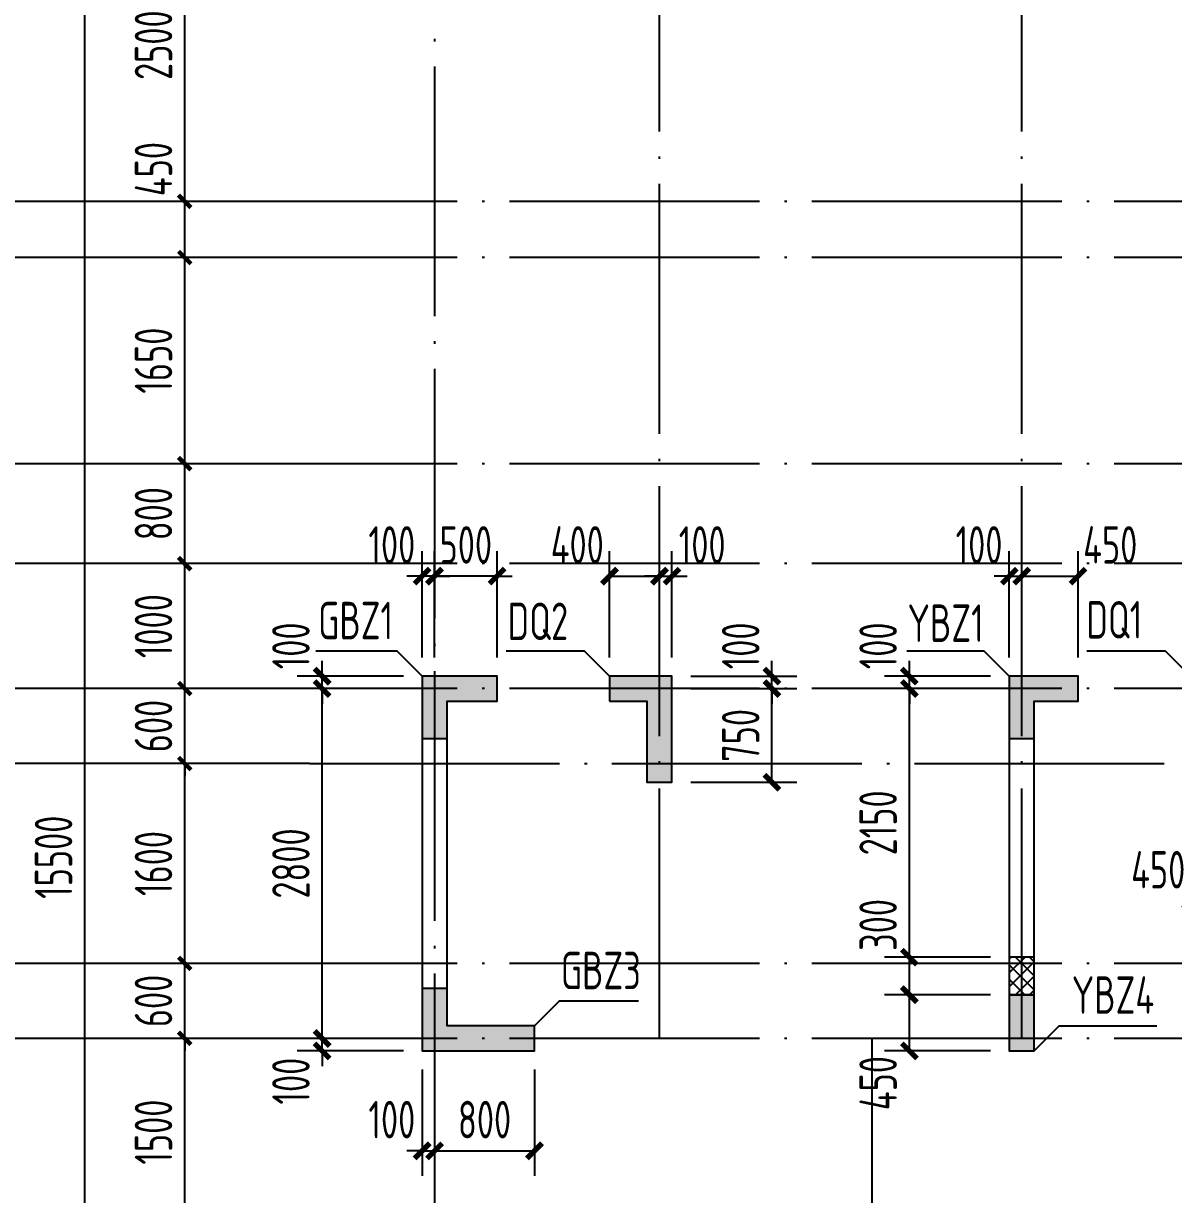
# Model space of a CAD drawing. Extents: x -1712635 to -854203, y -534641 to -21985.
# Drawn here: x -1364519 to -1355312, y -152552 to -143178 of the extents above; entities that cross this region are included whole.
import ezdxf
from ezdxf.enums import TextEntityAlignment as Align

# ---------------------------------------------------------------- set-up
doc = ezdxf.new("R2010")
doc.units = 0
doc.header["$LTSCALE"] = 1000
doc.linetypes.add('DOTE', pattern=[2.42, 2, -0.2, 0.02, -0.2])
doc.layers.get('0').update_dxf_attribs({"linetype": 'CONTINUOUS'})
doc.layers.get('Defpoints').update_dxf_attribs({"linetype": 'CONTINUOUS'})
for name, color, linetype in [('0z-约束构件', 1, 'CONTINUOUS'), ('A-AXIS', 1, 'CONTINUOUS'), ('A-DOTE', 10, 'DOTE'), ('S-Q墙实线', 6, 'CONTINUOUS'), ('S-Q墙标注', 3, 'CONTINUOUS'), ('S-X详图填充', 252, 'CONTINUOUS'), ('S-X详图实线', 4, 'CONTINUOUS'), ('S-Y一般标注', 3, 'CONTINUOUS'), ('S-Z柱编号', 6, 'CONTINUOUS')]:
    doc.layers.add(name, color=color, linetype=linetype)
doc.layers.add('配箍校核', color=34, linetype='CONTINUOUS', plot=False)
doc.styles.add('TSSD_DIMENSION', font='Tssdeng.shx', dxfattribs={"width": 0.7, "bigfont": 'tssdchn.shx'})
doc.styles.add('TSSD_REIN', font='tssdeng.shx', dxfattribs={"width": 0.7, "height": 300, "bigfont": 'tssdchn.shx'})
doc.styles.add('结构文字', font='zstxt.shx', dxfattribs={"width": 0.7, "bigfont": 'zshz.shx'})
doc.dimstyles.new('STRUCK', dxfattribs={"dimtxt": 400, "dimasz": 121, "dimexe": 200, "dimexo": 150, "dimgap": 115, "dimtad": 1, "dimdec": 0, "dimdsep": 46, "dimtxsty": '结构文字', "dimblk": 'ARCHTICK', "dimcen": 400, "dimclrd": 3, "dimclre": 3, "dimclrt": 7, "dimadec": 0, "dimazin": 0, "dimtfac": 1, "dimtdec": 0, "dimtix": 1, "dimtmove": 2, "dimatfit": 3, "dimldrblk": '_DIMX', "dimfxl": 0, "dimtolj": 1, "dimtzin": 0, "dimarcsym": 0})
doc.dimstyles.new('TSSD_100_100', dxfattribs={"dimtxt": 300, "dimasz": 100, "dimexe": 100, "dimexo": 250, "dimgap": 100, "dimtad": 1, "dimdec": 0, "dimzin": 0, "dimdsep": 46, "dimtxsty": 'TSSD_DIMENSION', "dimblk": 'ARCHTICK', "dimcen": 0, "dimdle": 100, "dimclrt": 7, "dimadec": 0, "dimazin": 0, "dimtfac": 1, "dimtdec": 0, "dimtix": 1, "dimtmove": 2, "dimatfit": 3, "dimldrblk": 'ARCHTICK', "dimfxl": 0, "dimtolj": 1, "dimtzin": 0, "dimarcsym": 0})

# ---------------------------------------------------------------- blocks, each defined once
blk = doc.blocks.new('_ArchTick')
at = {"color": 0, "const_width": 0.35}
blk.add_lwpolyline([(-0.5, -0.5), (0.5, 0.5)], dxfattribs=at)
blk = doc.blocks.new('*D67')
at = {"layer": 'Defpoints', "color": 0}
for p in [(2600, 10900), (3600, 10900), (3600, 9400)]:
    blk.add_point(p, dxfattribs=at)
at = {"layer": 'S-Y一般标注', "color": 0, "lineweight": -2}
for p, q in [((2600, 9300), (2600, 11000)), ((3350, 10900), (2500, 10900)), ((3350, 9400), (2500, 9400))]:
    blk.add_line(p, q, dxfattribs=at)
at = {"layer": 'S-Y一般标注', "color": 0, "lineweight": -2, "xscale": 100, "yscale": 100, "zscale": 100}
for p, rotation in [((2600, 10900), 90), ((2600, 9400), 270)]:
    blk.add_blockref('_ArchTick', p, dxfattribs=dict(at, rotation=rotation))
at = {"layer": 'S-Y一般标注', "color": 7, "insert": (2350, 10150), "char_height": 300, "attachment_point": 5, "rotation": 90, "style": 'TSSD_DIMENSION'}
blk.add_mtext('\\A1;1500', dxfattribs=at)
blk = doc.blocks.new('*D68')
at = {"layer": 'Defpoints', "color": 0}
for p in [(2600, 11500), (3600, 11500), (3600, 10900)]:
    blk.add_point(p, dxfattribs=at)
at = {"layer": 'S-Y一般标注', "color": 0, "lineweight": -2}
for p, q in [((2600, 11500), (2600, 11600)), ((3350, 11500), (2500, 11500)), ((2600, 10900), (2600, 11500)), ((3350, 10900), (2500, 10900)), ((2600, 10900), (2600, 10800))]:
    blk.add_line(p, q, dxfattribs=at)
at = {"layer": 'S-Y一般标注', "color": 0, "lineweight": -2, "xscale": 100, "yscale": 100, "zscale": 100}
for p, rotation in [((2600, 11500), 270), ((2600, 10900), 90)]:
    blk.add_blockref('_ArchTick', p, dxfattribs=dict(at, rotation=rotation))
at = {"layer": 'S-Y一般标注', "color": 7, "insert": (2350, 11200), "char_height": 300, "attachment_point": 5, "rotation": 90, "style": 'TSSD_DIMENSION'}
blk.add_mtext('\\A1;600', dxfattribs=at)
blk = doc.blocks.new('*D69')
at = {"layer": 'Defpoints', "color": 0}
for p in [(2600, 13100.3), (3600, 13100.3), (3600, 11500)]:
    blk.add_point(p, dxfattribs=at)
at = {"layer": 'S-Y一般标注', "color": 0, "lineweight": -2}
for p, q in [((2600, 11400), (2600, 13200.3)), ((3350, 13100.3), (2500, 13100.3)), ((3350, 11500), (2500, 11500))]:
    blk.add_line(p, q, dxfattribs=at)
at = {"layer": 'S-Y一般标注', "color": 0, "lineweight": -2, "xscale": 100, "yscale": 100, "zscale": 100}
for p, rotation in [((2600, 13100.3), 90), ((2600, 11500), 270)]:
    blk.add_blockref('_ArchTick', p, dxfattribs=dict(at, rotation=rotation))
at = {"layer": 'S-Y一般标注', "color": 7, "insert": (2350, 12300.2), "char_height": 300, "attachment_point": 5, "rotation": 90, "style": 'TSSD_DIMENSION'}
blk.add_mtext('\\A1;1600', dxfattribs=at)
blk = doc.blocks.new('*D70')
at = {"layer": 'Defpoints', "color": 0}
for p in [(2600, 13700), (3600, 13700), (3600, 13100.3)]:
    blk.add_point(p, dxfattribs=at)
at = {"layer": 'S-Y一般标注', "color": 0, "lineweight": -2}
for p, q in [((2600, 13700), (2600, 13800)), ((3350, 13700), (2500, 13700)), ((2600, 13100.3), (2600, 13700)), ((3350, 13100.3), (2500, 13100.3)), ((2600, 13100.3), (2600, 13000.3))]:
    blk.add_line(p, q, dxfattribs=at)
at = {"layer": 'S-Y一般标注', "color": 0, "lineweight": -2, "xscale": 100, "yscale": 100, "zscale": 100}
for p, rotation in [((2600, 13700), 270), ((2600, 13100.3), 90)]:
    blk.add_blockref('_ArchTick', p, dxfattribs=dict(at, rotation=rotation))
at = {"layer": 'S-Y一般标注', "color": 7, "insert": (2350, 13400.2), "char_height": 300, "attachment_point": 5, "rotation": 90, "style": 'TSSD_DIMENSION'}
blk.add_mtext('\\A1;600', dxfattribs=at)
blk = doc.blocks.new('*D71')
at = {"layer": 'Defpoints', "color": 0}
for p in [(2600, 14700), (3600, 14700), (3600, 13700)]:
    blk.add_point(p, dxfattribs=at)
at = {"layer": 'S-Y一般标注', "color": 0, "lineweight": -2}
for p, q in [((2600, 13600), (2600, 14800)), ((3350, 14700), (2500, 14700)), ((3350, 13700), (2500, 13700))]:
    blk.add_line(p, q, dxfattribs=at)
at = {"layer": 'S-Y一般标注', "color": 0, "lineweight": -2, "xscale": 100, "yscale": 100, "zscale": 100}
for p, rotation in [((2600, 14700), 90), ((2600, 13700), 270)]:
    blk.add_blockref('_ArchTick', p, dxfattribs=dict(at, rotation=rotation))
at = {"layer": 'S-Y一般标注', "color": 7, "insert": (2350, 14200), "char_height": 300, "attachment_point": 5, "rotation": 90, "style": 'TSSD_DIMENSION'}
blk.add_mtext('\\A1;1000', dxfattribs=at)
blk = doc.blocks.new('*D72')
at = {"layer": 'Defpoints', "color": 0}
for p in [(1800, 20100), (3600, 20100), (3600, 4600)]:
    blk.add_point(p, dxfattribs=at)
at = {"layer": 'S-Y一般标注', "color": 0, "lineweight": -2}
for p, q in [((1800, 4500), (1800, 20200)), ((3350, 20100), (1700, 20100)), ((3350, 4600), (1700, 4600))]:
    blk.add_line(p, q, dxfattribs=at)
at = {"layer": 'S-Y一般标注', "color": 0, "lineweight": -2, "xscale": 100, "yscale": 100, "zscale": 100}
for p, rotation in [((1800, 20100), 90), ((1800, 4600), 270)]:
    blk.add_blockref('_ArchTick', p, dxfattribs=dict(at, rotation=rotation))
at = {"layer": 'S-Y一般标注', "color": 7, "insert": (1550, 12350), "char_height": 300, "attachment_point": 5, "rotation": 90, "style": 'TSSD_DIMENSION'}
blk.add_mtext('\\A1;15500', dxfattribs=at)
blk = doc.blocks.new('*D73')
at = {"layer": 'Defpoints', "color": 0}
for p in [(2600, 15500), (3600, 15500), (3600, 14700)]:
    blk.add_point(p, dxfattribs=at)
at = {"layer": 'S-Y一般标注', "color": 0, "lineweight": -2}
for p, q in [((2600, 14600), (2600, 15600)), ((3350, 15500), (2500, 15500)), ((3350, 14700), (2500, 14700))]:
    blk.add_line(p, q, dxfattribs=at)
at = {"layer": 'S-Y一般标注', "color": 0, "lineweight": -2, "xscale": 100, "yscale": 100, "zscale": 100}
for p, rotation in [((2600, 15500), 90), ((2600, 14700), 270)]:
    blk.add_blockref('_ArchTick', p, dxfattribs=dict(at, rotation=rotation))
at = {"layer": 'S-Y一般标注', "color": 7, "insert": (2350, 15100), "char_height": 300, "attachment_point": 5, "rotation": 90, "style": 'TSSD_DIMENSION'}
blk.add_mtext('\\A1;800', dxfattribs=at)
blk = doc.blocks.new('*D74')
at = {"layer": 'Defpoints', "color": 0}
for p in [(2600, 17600), (3600, 17600), (3600, 17150)]:
    blk.add_point(p, dxfattribs=at)
at = {"layer": 'S-Y一般标注', "color": 0, "lineweight": -2}
for p, q in [((2600, 17050), (2600, 17700)), ((3350, 17600), (2500, 17600)), ((3350, 17150), (2500, 17150))]:
    blk.add_line(p, q, dxfattribs=at)
at = {"layer": 'S-Y一般标注', "color": 0, "lineweight": -2, "xscale": 100, "yscale": 100, "zscale": 100}
for p, rotation in [((2600, 17600), 90), ((2600, 17150), 270)]:
    blk.add_blockref('_ArchTick', p, dxfattribs=dict(at, rotation=rotation))
at = {"layer": 'S-Y一般标注', "color": 7, "insert": (2350, 17858.1), "char_height": 300, "attachment_point": 5, "rotation": 90, "style": 'TSSD_DIMENSION'}
blk.add_mtext('\\A1;450', dxfattribs=at)
blk = doc.blocks.new('*D75')
at = {"layer": 'Defpoints', "color": 0}
for p in [(2600, 20100), (3600, 20100), (3600, 17600)]:
    blk.add_point(p, dxfattribs=at)
at = {"layer": 'S-Y一般标注', "color": 0, "lineweight": -2}
for p, q in [((2600, 17500), (2600, 20200)), ((3350, 20100), (2500, 20100)), ((3350, 17600), (2500, 17600))]:
    blk.add_line(p, q, dxfattribs=at)
at = {"layer": 'S-Y一般标注', "color": 0, "lineweight": -2, "xscale": 100, "yscale": 100, "zscale": 100}
for p, rotation in [((2600, 20100), 90), ((2600, 17600), 270)]:
    blk.add_blockref('_ArchTick', p, dxfattribs=dict(at, rotation=rotation))
at = {"layer": 'S-Y一般标注', "color": 7, "insert": (2350, 18850), "char_height": 300, "attachment_point": 5, "rotation": 90, "style": 'TSSD_DIMENSION'}
blk.add_mtext('\\A1;2500', dxfattribs=at)
blk = doc.blocks.new('*D112')
at = {"layer": 'Defpoints', "color": 0}
for p in [(2600, 17150), (3600, 17150), (3600, 15500)]:
    blk.add_point(p, dxfattribs=at)
at = {"layer": 'S-Y一般标注', "color": 0, "lineweight": -2}
for p, q in [((2600, 15400), (2600, 17250)), ((3350, 17150), (2500, 17150)), ((3350, 15500), (2500, 15500))]:
    blk.add_line(p, q, dxfattribs=at)
at = {"layer": 'S-Y一般标注', "color": 0, "lineweight": -2, "xscale": 100, "yscale": 100, "zscale": 100}
for p, rotation in [((2600, 17150), 90), ((2600, 15500), 270)]:
    blk.add_blockref('_ArchTick', p, dxfattribs=dict(at, rotation=rotation))
at = {"layer": 'S-Y一般标注', "color": 7, "insert": (2350, 16325), "char_height": 300, "attachment_point": 5, "rotation": 90, "style": 'TSSD_DIMENSION'}
blk.add_mtext('\\A1;1650', dxfattribs=at)
blk = doc.blocks.new('*D1949')
at = {"layer": 'Defpoints', "color": 0}
for p in [(-1362127.5, -151301.8), (-1361327.5, -151301.8), (-1361327.5, -151401.8)]:
    blk.add_point(p, dxfattribs=at)
at = {"layer": 'S-Q墙标注', "color": 3, "lineweight": -2}
for p, q in [((-1362127.5, -151301.8), (-1362127.5, -151180.8)), ((-1361477.5, -151301.8), (-1362327.5, -151301.8)), ((-1362127.5, -151401.8), (-1362127.5, -151301.8)), ((-1361477.5, -151401.8), (-1362327.5, -151401.8)), ((-1362127.5, -151401.8), (-1362127.5, -151522.8))]:
    blk.add_line(p, q, dxfattribs=at)
at = {"layer": 'S-Q墙标注', "color": 3, "lineweight": -2, "xscale": 121, "yscale": 121, "zscale": 121}
for p, rotation in [((-1362127.5, -151301.8), 270), ((-1362127.5, -151401.8), 90)]:
    blk.add_blockref('_ArchTick', p, dxfattribs=dict(at, rotation=rotation))
at = {"layer": 'S-Q墙标注', "color": 7, "insert": (-1362377.5, -151643.7), "char_height": 300, "attachment_point": 5, "rotation": 90, "style": 'TSSD_REIN'}
blk.add_mtext('\\A1;100', dxfattribs=at)
blk = doc.blocks.new('_DIMX')
blk.add_line((-150, 0), (150, 0))
at = {"const_width": 50}
blk.add_lwpolyline([(-70, -70), (70, 70)], dxfattribs=at)
blk = doc.blocks.new('*D1950')
at = {"layer": 'Defpoints', "color": 0}
for p in [(-1362127.5, -148501.8), (-1361327.5, -148501.8), (-1361327.5, -151301.8)]:
    blk.add_point(p, dxfattribs=at)
at = {"layer": 'S-Q墙标注', "color": 3, "lineweight": -2}
for p, q in [((-1361477.5, -148501.8), (-1362327.5, -148501.8)), ((-1362127.5, -151301.8), (-1362127.5, -148501.8)), ((-1361477.5, -151301.8), (-1362327.5, -151301.8))]:
    blk.add_line(p, q, dxfattribs=at)
at = {"layer": 'S-Q墙标注', "color": 3, "lineweight": -2, "xscale": 121, "yscale": 121, "zscale": 121}
for p, rotation in [((-1362127.5, -148501.8), 90), ((-1362127.5, -151301.8), 270)]:
    blk.add_blockref('_ArchTick', p, dxfattribs=dict(at, rotation=rotation))
at = {"layer": 'S-Q墙标注', "color": 7, "insert": (-1362377.5, -149901.8), "char_height": 300, "attachment_point": 5, "rotation": 90, "style": 'TSSD_REIN'}
blk.add_mtext('\\A1;2800', dxfattribs=at)
blk = doc.blocks.new('*D1951')
at = {"layer": 'Defpoints', "color": 0}
for p in [(-1362127.5, -148401.8), (-1361327.5, -148401.8), (-1361327.5, -148501.8)]:
    blk.add_point(p, dxfattribs=at)
at = {"layer": 'S-Q墙标注', "color": 3, "lineweight": -2}
for p, q in [((-1362127.5, -148401.8), (-1362127.5, -148280.8)), ((-1361477.5, -148401.8), (-1362327.5, -148401.8)), ((-1362127.5, -148501.8), (-1362127.5, -148401.8)), ((-1361477.5, -148501.8), (-1362327.5, -148501.8)), ((-1362127.5, -148501.8), (-1362127.5, -148622.8))]:
    blk.add_line(p, q, dxfattribs=at)
at = {"layer": 'S-Q墙标注', "color": 3, "lineweight": -2, "xscale": 121, "yscale": 121, "zscale": 121}
for p, rotation in [((-1362127.5, -148401.8), 270), ((-1362127.5, -148501.8), 90)]:
    blk.add_blockref('_ArchTick', p, dxfattribs=dict(at, rotation=rotation))
at = {"layer": 'S-Q墙标注', "color": 7, "insert": (-1362377.5, -148159.9), "char_height": 300, "attachment_point": 5, "rotation": 90, "style": 'TSSD_REIN'}
blk.add_mtext('\\A1;100', dxfattribs=at)
blk = doc.blocks.new('*D1952')
at = {"layer": 'Defpoints', "color": 0}
for p in [(-1361327.5, -151401.8), (-1361227.5, -151401.8), (-1361227.5, -152201.8)]:
    blk.add_point(p, dxfattribs=at)
at = {"layer": 'S-Q墙标注', "color": 3, "lineweight": -2}
for p, q in [((-1361327.5, -151551.8), (-1361327.5, -152401.8)), ((-1361227.5, -151551.8), (-1361227.5, -152401.8)), ((-1361327.5, -152201.8), (-1361448.5, -152201.8)), ((-1361327.5, -152201.8), (-1361227.5, -152201.8)), ((-1361227.5, -152201.8), (-1361106.5, -152201.8))]:
    blk.add_line(p, q, dxfattribs=at)
at = {"layer": 'S-Q墙标注', "color": 3, "lineweight": -2, "xscale": 121, "yscale": 121, "zscale": 121}
blk.add_blockref('_ArchTick', (-1361327.5, -152201.8), dxfattribs=at)
at = {"layer": 'S-Q墙标注', "color": 3, "lineweight": -2, "xscale": 121, "yscale": 121, "zscale": 121, "rotation": 180}
blk.add_blockref('_ArchTick', (-1361227.5, -152201.8), dxfattribs=at)
at = {"layer": 'S-Q墙标注', "color": 7, "insert": (-1361569.4, -151951.8), "char_height": 300, "attachment_point": 5, "style": 'TSSD_REIN'}
blk.add_mtext('\\A1;100', dxfattribs=at)
blk = doc.blocks.new('*D1953')
at = {"layer": 'Defpoints', "color": 0}
for p in [(-1361227.5, -151401.8), (-1360427.5, -151401.8), (-1360427.5, -152201.8)]:
    blk.add_point(p, dxfattribs=at)
at = {"layer": 'S-Q墙标注', "color": 3, "lineweight": -2}
for p, q in [((-1361227.5, -151551.8), (-1361227.5, -152401.8)), ((-1360427.5, -151551.8), (-1360427.5, -152401.8)), ((-1361227.5, -152201.8), (-1360427.5, -152201.8))]:
    blk.add_line(p, q, dxfattribs=at)
at = {"layer": 'S-Q墙标注', "color": 3, "lineweight": -2, "xscale": 121, "yscale": 121, "zscale": 121, "rotation": 180}
blk.add_blockref('_ArchTick', (-1361227.5, -152201.8), dxfattribs=at)
at = {"layer": 'S-Q墙标注', "color": 3, "lineweight": -2, "xscale": 121, "yscale": 121, "zscale": 121}
blk.add_blockref('_ArchTick', (-1360427.5, -152201.8), dxfattribs=at)
at = {"layer": 'S-Q墙标注', "color": 7, "insert": (-1360827.5, -151951.8), "char_height": 300, "attachment_point": 5, "style": 'TSSD_REIN'}
blk.add_mtext('\\A1;800', dxfattribs=at)
blk = doc.blocks.new('*D1956')
at = {"layer": 'Defpoints', "color": 0}
for p in [(-1361227.5, -147601.8), (-1361227.5, -148401.8), (-1360727.5, -148401.8)]:
    blk.add_point(p, dxfattribs=at)
at = {"layer": 'S-Q墙标注', "color": 3, "lineweight": -2}
for p, q in [((-1361227.5, -148251.8), (-1361227.5, -147401.8)), ((-1360727.5, -148251.8), (-1360727.5, -147401.8)), ((-1361227.5, -147601.8), (-1361348.5, -147601.8)), ((-1360727.5, -147601.8), (-1361227.5, -147601.8)), ((-1360727.5, -147601.8), (-1360606.5, -147601.8))]:
    blk.add_line(p, q, dxfattribs=at)
at = {"layer": 'S-Q墙标注', "color": 3, "lineweight": -2, "xscale": 121, "yscale": 121, "zscale": 121}
blk.add_blockref('_ArchTick', (-1361227.5, -147601.8), dxfattribs=at)
at = {"layer": 'S-Q墙标注', "color": 3, "lineweight": -2, "xscale": 121, "yscale": 121, "zscale": 121, "rotation": 180}
blk.add_blockref('_ArchTick', (-1360727.5, -147601.8), dxfattribs=at)
at = {"layer": 'S-Q墙标注', "color": 7, "insert": (-1360977.5, -147351.8), "char_height": 300, "attachment_point": 5, "style": 'TSSD_REIN'}
blk.add_mtext('\\A1;500', dxfattribs=at)
blk = doc.blocks.new('*D1957')
at = {"layer": 'Defpoints', "color": 0}
for p in [(-1361327.5, -147601.8), (-1361327.5, -148401.8), (-1361227.5, -148401.8)]:
    blk.add_point(p, dxfattribs=at)
at = {"layer": 'S-Q墙标注', "color": 3, "lineweight": -2}
for p, q in [((-1361327.5, -148251.8), (-1361327.5, -147401.8)), ((-1361227.5, -148251.8), (-1361227.5, -147401.8)), ((-1361327.5, -147601.8), (-1361448.5, -147601.8)), ((-1361227.5, -147601.8), (-1361327.5, -147601.8)), ((-1361227.5, -147601.8), (-1361106.5, -147601.8))]:
    blk.add_line(p, q, dxfattribs=at)
at = {"layer": 'S-Q墙标注', "color": 3, "lineweight": -2, "xscale": 121, "yscale": 121, "zscale": 121}
blk.add_blockref('_ArchTick', (-1361327.5, -147601.8), dxfattribs=at)
at = {"layer": 'S-Q墙标注', "color": 3, "lineweight": -2, "xscale": 121, "yscale": 121, "zscale": 121, "rotation": 180}
blk.add_blockref('_ArchTick', (-1361227.5, -147601.8), dxfattribs=at)
at = {"layer": 'S-Q墙标注', "color": 7, "insert": (-1361569.4, -147351.8), "char_height": 300, "attachment_point": 5, "style": 'TSSD_REIN'}
blk.add_mtext('\\A1;100', dxfattribs=at)
blk = doc.blocks.new('*D1968')
at = {"layer": 'Defpoints', "color": 0}
for p in [(-1359327.4, -148501.8), (-1358527.4, -148501.8), (-1359327.4, -149251.8)]:
    blk.add_point(p, dxfattribs=at)
at = {"layer": 'S-Q墙标注', "color": 3, "lineweight": -2}
for p, q in [((-1359177.4, -148501.8), (-1358327.4, -148501.8)), ((-1358527.4, -149251.8), (-1358527.4, -148501.8)), ((-1359177.4, -149251.8), (-1358327.4, -149251.8))]:
    blk.add_line(p, q, dxfattribs=at)
at = {"layer": 'S-Q墙标注', "color": 3, "lineweight": -2, "xscale": 121, "yscale": 121, "zscale": 121}
for p, rotation in [((-1358527.4, -148501.8), 90), ((-1358527.4, -149251.8), 270)]:
    blk.add_blockref('_ArchTick', p, dxfattribs=dict(at, rotation=rotation))
at = {"layer": 'S-Q墙标注', "color": 7, "insert": (-1358777.4, -148876.8), "char_height": 300, "attachment_point": 5, "rotation": 90, "style": 'TSSD_REIN'}
blk.add_mtext('\\A1;750', dxfattribs=at)
blk = doc.blocks.new('*D1969')
at = {"layer": 'Defpoints', "color": 0}
for p in [(-1359327.4, -148401.8), (-1358527.4, -148401.8), (-1359327.4, -148501.8)]:
    blk.add_point(p, dxfattribs=at)
at = {"layer": 'S-Q墙标注', "color": 3, "lineweight": -2}
for p, q in [((-1358527.4, -148401.8), (-1358527.4, -148280.8)), ((-1359177.4, -148401.8), (-1358327.4, -148401.8)), ((-1358527.4, -148501.8), (-1358527.4, -148401.8)), ((-1359177.4, -148501.8), (-1358327.4, -148501.8)), ((-1358527.4, -148501.8), (-1358527.4, -148622.8))]:
    blk.add_line(p, q, dxfattribs=at)
at = {"layer": 'S-Q墙标注', "color": 3, "lineweight": -2, "xscale": 121, "yscale": 121, "zscale": 121}
for p, rotation in [((-1358527.4, -148401.8), 270), ((-1358527.4, -148501.8), 90)]:
    blk.add_blockref('_ArchTick', p, dxfattribs=dict(at, rotation=rotation))
at = {"layer": 'S-Q墙标注', "color": 7, "insert": (-1358777.4, -148159.9), "char_height": 300, "attachment_point": 5, "rotation": 90, "style": 'TSSD_REIN'}
blk.add_mtext('\\A1;100', dxfattribs=at)
blk = doc.blocks.new('*D1970')
at = {"layer": 'Defpoints', "color": 0}
for p in [(-1359427.5, -147601.8), (-1359827.4, -148401.8), (-1359427.5, -148401.8)]:
    blk.add_point(p, dxfattribs=at)
at = {"layer": 'S-Q墙标注', "color": 3, "lineweight": -2}
for p, q in [((-1359827.4, -148251.8), (-1359827.4, -147401.8)), ((-1359427.5, -148251.8), (-1359427.5, -147401.8)), ((-1359827.4, -147601.8), (-1359427.5, -147601.8))]:
    blk.add_line(p, q, dxfattribs=at)
at = {"layer": 'S-Q墙标注', "color": 3, "lineweight": -2, "xscale": 121, "yscale": 121, "zscale": 121, "rotation": 180}
blk.add_blockref('_ArchTick', (-1359827.4, -147601.8), dxfattribs=at)
at = {"layer": 'S-Q墙标注', "color": 3, "lineweight": -2, "xscale": 121, "yscale": 121, "zscale": 121}
blk.add_blockref('_ArchTick', (-1359427.5, -147601.8), dxfattribs=at)
at = {"layer": 'S-Q墙标注', "color": 7, "insert": (-1360085.4, -147351.8), "char_height": 300, "attachment_point": 5, "style": 'TSSD_REIN'}
blk.add_mtext('\\A1;400', dxfattribs=at)
blk = doc.blocks.new('*D1971')
at = {"layer": 'Defpoints', "color": 0}
for p in [(-1359327.4, -147601.8), (-1359427.5, -148401.8), (-1359327.4, -148401.8)]:
    blk.add_point(p, dxfattribs=at)
at = {"layer": 'S-Q墙标注', "color": 3, "lineweight": -2}
for p, q in [((-1359427.5, -148251.8), (-1359427.5, -147401.8)), ((-1359327.4, -148251.8), (-1359327.4, -147401.8)), ((-1359427.5, -147601.8), (-1359548.5, -147601.8)), ((-1359427.5, -147601.8), (-1359327.4, -147601.8)), ((-1359327.4, -147601.8), (-1359206.4, -147601.8))]:
    blk.add_line(p, q, dxfattribs=at)
at = {"layer": 'S-Q墙标注', "color": 3, "lineweight": -2, "xscale": 121, "yscale": 121, "zscale": 121}
blk.add_blockref('_ArchTick', (-1359427.5, -147601.8), dxfattribs=at)
at = {"layer": 'S-Q墙标注', "color": 3, "lineweight": -2, "xscale": 121, "yscale": 121, "zscale": 121, "rotation": 180}
blk.add_blockref('_ArchTick', (-1359327.4, -147601.8), dxfattribs=at)
at = {"layer": 'S-Q墙标注', "color": 7, "insert": (-1359085.5, -147351.8), "char_height": 300, "attachment_point": 5, "style": 'TSSD_REIN'}
blk.add_mtext('\\A1;100', dxfattribs=at)
blk = doc.blocks.new('*D1972')
at = {"layer": 'Defpoints', "color": 0}
for p in [(-1357427.4, -150951.8), (-1356627.4, -150951.8), (-1356627.4, -151401.8)]:
    blk.add_point(p, dxfattribs=at)
at = {"layer": 'S-Q墙标注', "color": 3, "lineweight": -2}
for p, q in [((-1356777.4, -150951.8), (-1357627.4, -150951.8)), ((-1357427.4, -151401.8), (-1357427.4, -150951.8)), ((-1356777.4, -151401.8), (-1357627.4, -151401.8))]:
    blk.add_line(p, q, dxfattribs=at)
at = {"layer": 'S-Q墙标注', "color": 3, "lineweight": -2, "xscale": 121, "yscale": 121, "zscale": 121}
for p, rotation in [((-1357427.4, -150951.8), 90), ((-1357427.4, -151401.8), 270)]:
    blk.add_blockref('_ArchTick', p, dxfattribs=dict(at, rotation=rotation))
at = {"layer": 'S-Q墙标注', "color": 7, "insert": (-1357677.4, -151659.9), "char_height": 300, "attachment_point": 5, "rotation": 90, "style": 'TSSD_REIN'}
blk.add_mtext('\\A1;450', dxfattribs=at)
blk = doc.blocks.new('*D1973')
at = {"layer": 'Defpoints', "color": 0}
for p in [(-1357427.4, -148401.8), (-1356627.4, -148401.8), (-1356627.4, -148501.8)]:
    blk.add_point(p, dxfattribs=at)
at = {"layer": 'S-Q墙标注', "color": 3, "lineweight": -2}
for p, q in [((-1357427.4, -148401.8), (-1357427.4, -148280.8)), ((-1356777.4, -148401.8), (-1357627.4, -148401.8)), ((-1357427.4, -148501.8), (-1357427.4, -148401.8)), ((-1356777.4, -148501.8), (-1357627.4, -148501.8)), ((-1357427.4, -148501.8), (-1357427.4, -148622.8))]:
    blk.add_line(p, q, dxfattribs=at)
at = {"layer": 'S-Q墙标注', "color": 3, "lineweight": -2, "xscale": 121, "yscale": 121, "zscale": 121}
for p, rotation in [((-1357427.4, -148401.8), 270), ((-1357427.4, -148501.8), 90)]:
    blk.add_blockref('_ArchTick', p, dxfattribs=dict(at, rotation=rotation))
at = {"layer": 'S-Q墙标注', "color": 7, "insert": (-1357677.4, -148159.9), "char_height": 300, "attachment_point": 5, "rotation": 90, "style": 'TSSD_REIN'}
blk.add_mtext('\\A1;100', dxfattribs=at)
blk = doc.blocks.new('*D1974')
at = {"layer": 'Defpoints', "color": 0}
for p in [(-1356527.5, -147601.8), (-1356627.4, -148401.8), (-1356527.5, -148401.8)]:
    blk.add_point(p, dxfattribs=at)
at = {"layer": 'S-Q墙标注', "color": 3, "lineweight": -2}
for p, q in [((-1356627.4, -148251.8), (-1356627.4, -147401.8)), ((-1356527.5, -148251.8), (-1356527.5, -147401.8)), ((-1356627.4, -147601.8), (-1356748.4, -147601.8)), ((-1356627.4, -147601.8), (-1356527.5, -147601.8)), ((-1356527.5, -147601.8), (-1356406.5, -147601.8))]:
    blk.add_line(p, q, dxfattribs=at)
at = {"layer": 'S-Q墙标注', "color": 3, "lineweight": -2, "xscale": 121, "yscale": 121, "zscale": 121}
blk.add_blockref('_ArchTick', (-1356627.4, -147601.8), dxfattribs=at)
at = {"layer": 'S-Q墙标注', "color": 3, "lineweight": -2, "xscale": 121, "yscale": 121, "zscale": 121, "rotation": 180}
blk.add_blockref('_ArchTick', (-1356527.5, -147601.8), dxfattribs=at)
at = {"layer": 'S-Q墙标注', "color": 7, "insert": (-1356869.4, -147351.8), "char_height": 300, "attachment_point": 5, "style": 'TSSD_REIN'}
blk.add_mtext('\\A1;100', dxfattribs=at)
blk = doc.blocks.new('*D1975')
at = {"layer": 'Defpoints', "color": 0}
for p in [(-1356077.4, -147601.8), (-1356527.5, -148401.8), (-1356077.4, -148401.8)]:
    blk.add_point(p, dxfattribs=at)
at = {"layer": 'S-Q墙标注', "color": 3, "lineweight": -2}
for p, q in [((-1356527.5, -148251.8), (-1356527.5, -147401.8)), ((-1356077.4, -148251.8), (-1356077.4, -147401.8)), ((-1356527.5, -147601.8), (-1356077.4, -147601.8))]:
    blk.add_line(p, q, dxfattribs=at)
at = {"layer": 'S-Q墙标注', "color": 3, "lineweight": -2, "xscale": 121, "yscale": 121, "zscale": 121, "rotation": 180}
blk.add_blockref('_ArchTick', (-1356527.5, -147601.8), dxfattribs=at)
at = {"layer": 'S-Q墙标注', "color": 3, "lineweight": -2, "xscale": 121, "yscale": 121, "zscale": 121}
blk.add_blockref('_ArchTick', (-1356077.4, -147601.8), dxfattribs=at)
at = {"layer": 'S-Q墙标注', "color": 7, "insert": (-1355819.4, -147351.8), "char_height": 300, "attachment_point": 5, "style": 'TSSD_REIN'}
blk.add_mtext('\\A1;450', dxfattribs=at)
blk = doc.blocks.new('*D1978')
at = {"layer": 'Defpoints', "color": 0}
for p in [(-1355177.4, -149401.8), (-1354727.5, -149401.8), (-1354727.5, -150201.8)]:
    blk.add_point(p, dxfattribs=at)
at = {"layer": 'S-Q墙标注', "color": 3, "lineweight": -2}
for p, q in [((-1355177.4, -149551.8), (-1355177.4, -150401.8)), ((-1354727.5, -149551.8), (-1354727.5, -150401.8)), ((-1355177.4, -150201.8), (-1354727.5, -150201.8))]:
    blk.add_line(p, q, dxfattribs=at)
at = {"layer": 'S-Q墙标注', "color": 3, "lineweight": -2, "xscale": 121, "yscale": 121, "zscale": 121, "rotation": 180}
blk.add_blockref('_ArchTick', (-1355177.4, -150201.8), dxfattribs=at)
at = {"layer": 'S-Q墙标注', "color": 3, "lineweight": -2, "xscale": 121, "yscale": 121, "zscale": 121}
blk.add_blockref('_ArchTick', (-1354727.5, -150201.8), dxfattribs=at)
at = {"layer": 'S-Q墙标注', "color": 7, "insert": (-1355435.4, -149951.8), "char_height": 300, "attachment_point": 5, "style": 'TSSD_REIN'}
blk.add_mtext('\\A1;450', dxfattribs=at)
blk = doc.blocks.new('20210730.00595579')
at = {"layer": '0z-约束构件'}
h = blk.add_hatch(dxfattribs=at)
h.set_pattern_fill('ANSI37', color=256, scale=25, style=0)
h.set_pattern_definition([(45, (86194.76, -600656.97), (-56.126601, 56.126601), []), (135, (86194.76, -600656.97), (-56.126601, -56.126601), [])])
h.paths.add_polyline_path([(-29935.3, -181459.2), (-29935.3, -181159.2), (-29735.3, -181159.2), (-29735.3, -181459.2)])
blk.add_lwpolyline([(-29935.3, -181459.2), (-29735.3, -181459.2), (-29735.3, -181159.2), (-29935.3, -181159.2)], close=True, dxfattribs=at)
blk = doc.blocks.new('*D2099')
at = {"layer": 'Defpoints', "color": 0}
for p in [(-1357427.4, -150651.8), (-1356627.4, -150651.8), (-1356627.4, -150951.8)]:
    blk.add_point(p, dxfattribs=at)
at = {"layer": 'S-Q墙标注', "color": 3, "lineweight": -2}
for p, q in [((-1356777.4, -150651.8), (-1357627.4, -150651.8)), ((-1357427.4, -150951.8), (-1357427.4, -150651.8)), ((-1356777.4, -150951.8), (-1357627.4, -150951.8))]:
    blk.add_line(p, q, dxfattribs=at)
at = {"layer": 'S-Q墙标注', "color": 3, "lineweight": -2, "xscale": 121, "yscale": 121, "zscale": 121}
for p, rotation in [((-1357427.4, -150651.8), 90), ((-1357427.4, -150951.8), 270)]:
    blk.add_blockref('_ArchTick', p, dxfattribs=dict(at, rotation=rotation))
at = {"layer": 'S-Q墙标注', "color": 7, "insert": (-1357677.4, -150393.7), "char_height": 300, "attachment_point": 5, "rotation": 90, "style": 'TSSD_REIN'}
blk.add_mtext('\\A1;300', dxfattribs=at)
blk = doc.blocks.new('*D2100')
at = {"layer": 'Defpoints', "color": 0}
for p in [(-1357427.4, -148501.8), (-1356627.4, -148501.8), (-1356627.4, -150651.8)]:
    blk.add_point(p, dxfattribs=at)
at = {"layer": 'S-Q墙标注', "color": 3, "lineweight": -2}
for p, q in [((-1356777.4, -148501.8), (-1357627.4, -148501.8)), ((-1357427.4, -150651.8), (-1357427.4, -148501.8)), ((-1356777.4, -150651.8), (-1357627.4, -150651.8))]:
    blk.add_line(p, q, dxfattribs=at)
at = {"layer": 'S-Q墙标注', "color": 3, "lineweight": -2, "xscale": 121, "yscale": 121, "zscale": 121}
for p, rotation in [((-1357427.4, -148501.8), 90), ((-1357427.4, -150651.8), 270)]:
    blk.add_blockref('_ArchTick', p, dxfattribs=dict(at, rotation=rotation))
at = {"layer": 'S-Q墙标注', "color": 7, "insert": (-1357677.4, -149576.8), "char_height": 300, "attachment_point": 5, "rotation": 90, "style": 'TSSD_REIN'}
blk.add_mtext('\\A1;2150', dxfattribs=at)
blk = doc.blocks.new('20210726.16350016')
at = {"layer": 'A-AXIS'}
for p, q in [((3600, 17600), (800, 17600)), ((3600, 17150), (800, 17150)), ((3600, 15500), (800, 15500)), ((3600, 14700), (800, 14700)), ((3600, 13700), (800, 13700)), ((3600, 13100.3), (800, 13100.3)), ((3600, 11500), (800, 11500)), ((3600, 10900), (800, 10900))]:
    blk.add_line(p, q, dxfattribs=at)
at = {"layer": 'A-DOTE'}
for p, q in [((4600, 21100), (4600, 3600)), ((6400, 10900), (6400, 21100)), ((9300, 10900), (9300, 21100)), ((55600, 17600), (3600, 17600)), ((55600, 17150), (3600, 17150)), ((55600, 15500), (3600, 15500)), ((55600, 14700), (3600, 14700)), ((55600, 13700), (3600, 13700)), ((3600, 13100.3), (55600, 13100.3)), ((55600, 11500), (3600, 11500)), ((55600, 10900), (3600, 10900)), ((8100, 10900), (8100, 3600))]:
    blk.add_line(p, q, dxfattribs=at)
at = {"layer": 'S-Y一般标注'}
for base, p1, p2, picture, middle in [((1800, 20100), (3600, 4600), (3600, 20100), '*D72', (1550, 12350)), ((2600, 20100), (3600, 17600), (3600, 20100), '*D75', (2350, 18850)), ((2600, 17150), (3600, 15500), (3600, 17150), '*D112', (2350, 16325)), ((2600, 15500), (3600, 14700), (3600, 15500), '*D73', (2350, 15100)), ((2600, 14700), (3600, 13700), (3600, 14700), '*D71', (2350, 14200)), ((2600, 13700), (3600, 13100.3), (3600, 13700), '*D70', (2350, 13400.2)), ((2600, 13100.3), (3600, 11500), (3600, 13100.3), '*D69', (2350, 12300.2)), ((2600, 11500), (3600, 10900), (3600, 11500), '*D68', (2350, 11200)), ((2600, 10900), (3600, 9400), (3600, 10900), '*D67', (2350, 10150))]:
    dim = blk.add_linear_dim(base=base, p1=p1, p2=p2, angle=90, dimstyle='TSSD_100_100', dxfattribs=at)
    dim.commit()
    dim.dimension.update_dxf_attribs({"geometry": picture, "text_midpoint": middle})
dim = blk.add_linear_dim(base=(2600, 17600), p1=(3600, 17150), p2=(3600, 17600), angle=90, dimstyle='TSSD_100_100', dxfattribs=at)
dim.commit()
dim.dimension.update_dxf_attribs({"geometry": '*D74', "text_midpoint": (2350, 17858.1), "dimtype": 128})

msp = doc.modelspace()

# ---------------------------------------------------------------- hatches: boundary and pattern name
at = {"layer": 'S-X详图填充'}
h = msp.add_hatch(color=256, dxfattribs=at)
h.dxf.hatch_style = 1
h.paths.add_polyline_path([(-1361327.46, -148901.8), (-1361127.46, -148901.8), (-1361127.46, -148601.8), (-1360727.46, -148601.8), (-1360727.46, -148401.8), (-1361327.46, -148401.8)])
h = msp.add_hatch(color=256, dxfattribs=at)
h.dxf.hatch_style = 1
h.paths.add_polyline_path([(-1359827.36, -148601.8), (-1359527.45, -148601.8), (-1359527.45, -149251.78), (-1359327.45, -149251.78), (-1359327.45, -148401.8), (-1359827.36, -148401.8)])
h = msp.add_hatch(color=256, dxfattribs=at)
h.dxf.hatch_style = 1
h.paths.add_polyline_path([(-1356627.45, -148901.8), (-1356427.45, -148901.8), (-1356427.45, -148601.8), (-1356077.45, -148601.8), (-1356077.45, -148401.8), (-1356627.45, -148401.8)])
h = msp.add_hatch(color=256, dxfattribs=at)
h.dxf.hatch_style = 1
h.paths.add_polyline_path([(-1361127.46, -150901.8), (-1361327.46, -150901.8), (-1361327.46, -151401.8), (-1360427.46, -151401.8), (-1360427.46, -151201.8), (-1361127.46, -151201.8)])
h = msp.add_hatch(color=256, dxfattribs=at)
h.dxf.hatch_style = 1
h.paths.add_polyline_path([(-1356427.45, -150951.8), (-1356627.45, -150951.8), (-1356627.45, -151401.8), (-1356427.45, -151401.8)])

# ---------------------------------------------------------------- linework, layer by layer
at = {"layer": 'S-Q墙实线'}
for points in [[(-1361127.46, -148601.8), (-1360727.46, -148601.8), (-1360727.46, -148401.8), (-1361327.46, -148401.8), (-1361327.46, -151401.8), (-1360427.46, -151401.8), (-1360427.46, -151201.8), (-1361127.46, -151201.8)], [(-1359827.36, -148601.8), (-1359527.45, -148601.8), (-1359527.45, -149251.78), (-1359327.45, -149251.78), (-1359327.45, -148401.8), (-1359827.36, -148401.8)], [(-1356427.45, -148601.8), (-1356077.45, -148601.8), (-1356077.45, -148401.8), (-1356627.45, -148401.8), (-1356627.45, -151401.8), (-1356427.45, -151401.8)]]:
    msp.add_lwpolyline(points, close=True, dxfattribs=at)
at = {"layer": 'S-X详图实线'}
for points in [[(-1361327.46, -148901.8), (-1361127.46, -148901.8), (-1361127.46, -148601.8), (-1360727.46, -148601.8), (-1360727.46, -148401.8), (-1361327.46, -148401.8), (-1361327.46, -148901.8)], [(-1359827.36, -148601.8), (-1359527.45, -148601.8), (-1359527.45, -149251.78), (-1359327.45, -149251.78), (-1359327.45, -148401.8), (-1359827.36, -148401.8), (-1359827.36, -148601.8)], [(-1356627.45, -148901.8), (-1356427.45, -148901.8), (-1356427.45, -148601.8), (-1356077.45, -148601.8), (-1356077.45, -148401.8), (-1356627.45, -148401.8), (-1356627.45, -148901.8)], [(-1361127.46, -150901.8), (-1361327.46, -150901.8), (-1361327.46, -151401.8), (-1360427.46, -151401.8), (-1360427.46, -151201.8), (-1361127.46, -151201.8), (-1361127.46, -150901.8)], [(-1356427.45, -150951.8), (-1356627.45, -150951.8), (-1356627.45, -151401.8), (-1356427.45, -151401.8), (-1356427.45, -150951.8)]]:
    msp.add_lwpolyline(points, close=True, dxfattribs=at)
at = {"layer": 'S-Z柱编号', "color": 7}
for points in [[(-1361327.46, -148401.8), (-1361527.46, -148201.8), (-1362179.04, -148201.8)], [(-1359827.36, -148401.8), (-1360027.36, -148201.8), (-1360654.84, -148201.8)], [(-1356627.45, -148401.8), (-1356827.45, -148201.8), (-1357447.53, -148201.8)], [(-1355177.37, -148401.8), (-1355377.37, -148201.8), (-1356005.79, -148201.8)], [(-1360427.46, -151201.8), (-1360227.46, -151001.8), (-1359594.38, -151001.8)], [(-1356427.45, -151401.8), (-1356227.45, -151201.8), (-1355447.53, -151201.8)]]:
    msp.add_lwpolyline(points, dxfattribs=at)

# ---------------------------------------------------------------- block references
at = {"layer": 'A-DOTE'}
msp.add_blockref('20210726.16350016', (-1365827.46, -162201.85), dxfattribs=at)
at = {"layer": '配箍校核'}
msp.add_blockref('20210730.00595579', (-1326692.17, 30507.38), dxfattribs=at)

# ---------------------------------------------------------------- texts
at = {"layer": 'S-Z柱编号', "color": 7, "style": 'TSSD_REIN', "width": 0.7}
for s, p in [('GBZ1', (-1362159.23, -148197.32)), ('DQ2', (-1360643.08, -148203.52)), ('YBZ1', (-1357442.12, -148218.11)), ('DQ1', (-1356010.63, -148191)), ('GBZ3', (-1360216.57, -150998.3)), ('YBZ4', (-1356127.45, -151194.62))]:
    msp.add_text(s, height=300, dxfattribs=at).set_placement(p, align=Align.BOTTOM_LEFT)

# ---------------------------------------------------------------- dimensions: what is measured, and where the dimension line sits
at = {"layer": 'S-Q墙标注'}
for base, p1, p2, angle, override, picture, middle in [((-1361327.47, -147601.8), (-1361227.46, -148401.8), (-1361327.47, -148401.8), 180, {"dimtxt": 300, "dimgap": 100, "dimtxsty": 'TSSD_REIN'}, '*D1957', (-1361569.39, -147351.8)), ((-1362127.46, -148401.8), (-1361327.46, -148501.8), (-1361327.46, -148401.8), 90, {"dimtxt": 300, "dimgap": 100, "dimtxsty": 'TSSD_REIN'}, '*D1951', (-1362377.46, -148159.88)), ((-1358527.45, -148401.8), (-1359327.45, -148501.8), (-1359327.45, -148401.8), 90, {"dimtxt": 300, "dimgap": 100, "dimtxsty": 'TSSD_REIN'}, '*D1969', (-1358777.45, -148159.88)), ((-1357427.45, -148401.8), (-1356627.45, -148501.8), (-1356627.45, -148401.8), 90, {"dimtxt": 300, "dimgap": 100, "dimtxsty": 'TSSD_REIN'}, '*D1973', (-1357677.45, -148159.88)), ((-1357427.45, -150651.8), (-1356627.45, -150951.8), (-1356627.45, -150651.8), 90, {"dimtxt": 250, "dimgap": 100, "dimtxsty": 'TSSD_REIN'}, '*D2099', (-1357677.45, -150393.72)), ((-1357427.45, -150951.8), (-1356627.45, -151401.8), (-1356627.45, -150951.8), 90, {"dimtxt": 250, "dimgap": 100, "dimtxsty": 'TSSD_REIN'}, '*D1972', (-1357677.45, -151659.88)), ((-1362127.46, -151301.8), (-1361327.46, -151401.8), (-1361327.46, -151301.8), 90, {"dimtxt": 300, "dimgap": 100, "dimtxsty": 'TSSD_REIN'}, '*D1949', (-1362377.46, -151643.72))]:
    dim = msp.add_linear_dim(base=base, p1=p1, p2=p2, angle=angle, dimstyle='STRUCK', override=override, dxfattribs=at)
    dim.commit()
    dim.dimension.update_dxf_attribs({"geometry": picture, "text_midpoint": middle, "dimtype": 160})
for base, p1, p2, angle, override, picture, middle in [((-1361227.46, -147601.8), (-1360727.46, -148401.8), (-1361227.46, -148401.8), 180, {"dimtxt": 300, "dimgap": 100, "dimtxsty": 'TSSD_REIN'}, '*D1956', (-1360977.46, -147351.8)), ((-1362127.46, -148501.8), (-1361327.46, -151301.8), (-1361327.46, -148501.8), 90, {"dimtxt": 250, "dimgap": 100, "dimtxsty": 'TSSD_REIN'}, '*D1950', (-1362377.46, -149901.8)), ((-1358527.45, -148501.8), (-1359327.45, -149251.78), (-1359327.45, -148501.8), 90, {"dimtxt": 300, "dimgap": 100, "dimtxsty": 'TSSD_REIN'}, '*D1968', (-1358777.45, -148876.79)), ((-1357427.45, -148501.8), (-1356627.45, -150651.8), (-1356627.45, -148501.8), 90, {"dimtxt": 250, "dimgap": 100, "dimtxsty": 'TSSD_REIN'}, '*D2100', (-1357677.45, -149576.8))]:
    dim = msp.add_linear_dim(base=base, p1=p1, p2=p2, angle=angle, dimstyle='STRUCK', override=override, dxfattribs=at)
    dim.commit()
    dim.dimension.update_dxf_attribs({"geometry": picture, "text_midpoint": middle})
for base, p1, p2, picture, middle in [((-1359427.46, -147601.8), (-1359827.36, -148401.8), (-1359427.46, -148401.8), '*D1970', (-1360085.44, -147351.8)), ((-1359327.45, -147601.8), (-1359427.46, -148401.8), (-1359327.45, -148401.8), '*D1971', (-1359085.53, -147351.8)), ((-1356527.46, -147601.8), (-1356627.45, -148401.8), (-1356527.46, -148401.8), '*D1974', (-1356869.37, -147351.8)), ((-1356077.45, -147601.8), (-1356527.46, -148401.8), (-1356077.45, -148401.8), '*D1975', (-1355819.37, -147351.8)), ((-1354727.46, -150201.8), (-1355177.37, -149401.8), (-1354727.46, -149401.8), '*D1978', (-1355435.44, -149951.8)), ((-1361227.46, -152201.8), (-1361327.46, -151401.8), (-1361227.46, -151401.8), '*D1952', (-1361569.38, -151951.8))]:
    dim = msp.add_linear_dim(base=base, p1=p1, p2=p2, dimstyle='STRUCK', override={"dimtxt": 300, "dimgap": 100, "dimtxsty": 'TSSD_REIN'}, dxfattribs=at)
    dim.commit()
    dim.dimension.update_dxf_attribs({"geometry": picture, "text_midpoint": middle, "dimtype": 160})
dim = msp.add_linear_dim(base=(-1360427.46, -152201.8), p1=(-1361227.46, -151401.8), p2=(-1360427.46, -151401.8), dimstyle='STRUCK', override={"dimtxt": 300, "dimgap": 100, "dimtxsty": 'TSSD_REIN'}, dxfattribs=at)
dim.commit()
dim.dimension.update_dxf_attribs({"geometry": '*D1953', "text_midpoint": (-1360827.46, -151951.8)})

doc.saveas('drawing.dxf')
